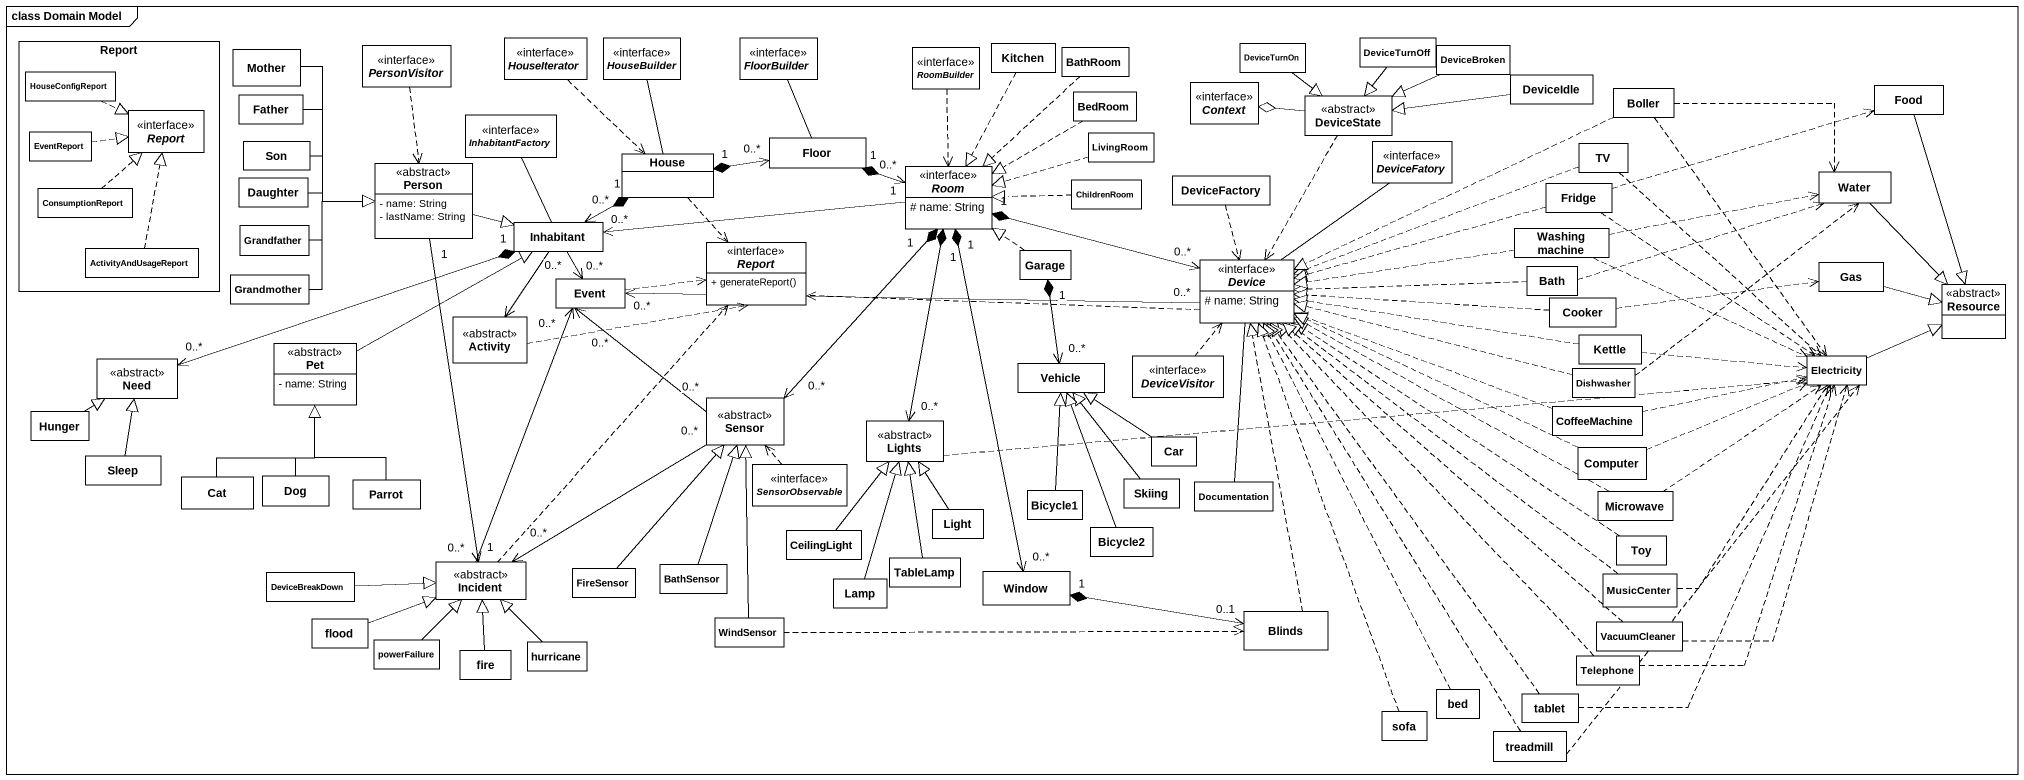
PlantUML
@startuml
mainframe class Domain Model
hide circle
hide empty members
skinparam classAttributeIconSize 0
rectangle Report {
  class HouseConfigReport
  class EventReport
  interface "Report" as Report_2
  class ConsumptionReport
  class ActivityAndUsageReport
}
class Mother
interface PersonVisitor
interface HouseIterator
interface HouseBuilder
interface FloorBuilder
interface RoomBuilder
class Kitchen
class BathRoom
class DeviceTurnOn
class DeviceTurnOff
class DeviceBroken
class Father
class BedRoom
interface Context
class DeviceState <<abstract>>
class DeviceIdle
class Boller
class Food
class Son
interface InhabitantFactory
class House
class Floor
class LivingRoom
interface DeviceFatory
class TV
class Daughter
class "Person" as Person_ <<abstract>> {
  - name: String
  - lastName: String
}
interface Room {
  # name: String
}
class ChildrenRoom
class DeviceFactory
class Fridge
class Water
class Grandfather
class Inhabitant
interface "Report" as Report_3 {
  + generateReport()
}
class Garage
class "Washing machine" as Washing_machine
class Grandmother
class Event
interface Device {
  # name: String
}
class Bath
class Cooker
class Gas
class Resource <<abstract>>
class Pet <<abstract>> {
  - name: String
}
class Activity <<abstract>>
class Kettle
class Need <<abstract>>
class Vehicle
interface DeviceVisitor
class Dishwasher
class Electricity
class Hunger
class Sensor <<abstract>>
class Lights <<abstract>>
class Car
class CoffeeMachine
class Sleep
class Cat
class Dog
class Parrot
interface SensorObservable
class Skiing
class Documentation
class Computer
class CeilingLight
class Light
class Bicycle1
class Bicycle2
class Microwave
class DeviceBreakDown
class Incident <<abstract>>
class FireSensor
class BathSensor
class Lamp
class TableLamp
class Window
class MusicCenter
class Toy
class flood
class WindSensor
class Blinds
class VacuumCleaner
class powerFailure
class fire
class hurricane
class Telephone
class sofa
class bed
class tablet
class treadmill
Mother --|> Person_
PersonVisitor ..> Person_
HouseIterator ..> House
HouseBuilder -- House
FloorBuilder -- Floor
RoomBuilder ..> Room
Kitchen ..|> Room
BathRoom ..|> Room
DeviceTurnOn --|> DeviceState
DeviceTurnOff --|> DeviceState
DeviceBroken -left-|> DeviceState
HouseConfigReport .right.|> Report_2
Father --|> Person_
BedRoom .left.|> Room
DeviceState -left-o Context
DeviceState ..> Device
DeviceIdle -left-|> DeviceState
Boller .right.> Water
Boller .left.|> Device
Boller ..> Electricity
Food --|> Resource
EventReport .right.|> Report_2
Son -right-|> Person_
InhabitantFactory -- Inhabitant
House "1" *-left-> "0..*" Inhabitant
House ..> Report_3
Floor "0..*" <-left-* "1" House
Floor "1" *-right-> "0..*" Room
LivingRoom .left.|> Room
DeviceFatory -- Device
TV .left.|> Device
TV ..> Electricity
ConsumptionReport .up.|> Report_2
Daughter -right-|> Person_
Person_ -right-|> Inhabitant
Person_ "1" --> "1" Incident
Room "1" -left-> "0..*" Inhabitant
Room "1" *-right-> "0..*" Device
Room "1" *--> "0..*" Sensor
Room "1" *--> "0..*" Lights
ChildrenRoom .left.|> Room
DeviceFactory ..> Device
Fridge .right.> Food
Fridge .left.|> Device
Fridge ..> Electricity
Water --|> Resource
ActivityAndUsageReport .up.|> Report_2
Grandfather -right-|> Person_
Inhabitant "0..*" --> "0..*" Event
Inhabitant --> Activity
Inhabitant "1" *-left-> "0..*" Need
Garage .up.|> Room
Washing_machine .right.> Water
Washing_machine .left.|> Device
Washing_machine .right.> Electricity
Grandmother -right-|> Person_
Event .right.> Report_3
Device .left.> Report_3
Device "0..*" -left-> "0..*" Event
Bath .right.> Water
Bath .left.|> Device
Cooker .left.|> Device
Cooker .right.> Gas
Gas -right-|> Resource
Pet -right-|> Inhabitant
Activity .right.> Report_3
Kettle .left.|> Device
Kettle .right.> Electricity
Vehicle "0..*" <-up-* "1" Garage
DeviceVisitor .up.> Device
Dishwasher .up.> Water
Dishwasher .left.|> Device
Electricity -right-|> Resource
Hunger -up-|> Need
Sensor "0..*" -up-> "0..*" Event
Lights .right.> Electricity
Car -up-|> Vehicle
CoffeeMachine .left.|> Device
CoffeeMachine .right.> Electricity
Sleep -up-|> Need
Cat -up-|> Pet
Dog -up-|> Pet
Parrot -up-|> Pet
SensorObservable .up.> Sensor
Skiing -up-|> Vehicle
Documentation -up- Device
Computer .left.|> Device
Computer .right.> Electricity
CeilingLight -up-|> Lights
Light -up-|> Lights
Bicycle1 -up-|> Vehicle
Bicycle2 -up-|> Vehicle
Microwave .left.|> Device
Microwave .up.> Electricity
DeviceBreakDown -right-|> Incident
Incident .up.> Report_3
Incident "0..*" -up-> "0..*" Event
Incident "0..*" <-up- "0..*" Sensor
FireSensor -up-|> Sensor
BathSensor -up-|> Sensor
Lamp -up-|> Lights
TableLamp -up-|> Lights
Window "0..*" <-up-* "1" Room
MusicCenter .up.|> Device
MusicCenter .up.> Electricity
Toy .up.|> Device
flood -right-|> Incident
WindSensor -up-|> Sensor
WindSensor .right.> Blinds
Blinds .up.|> Device
Blinds "0..1" <-left-* "1" Window
VacuumCleaner .up.|> Device
VacuumCleaner .up.> Electricity
powerFailure -up-|> Incident
fire -up-|> Incident
hurricane -up-|> Incident
Telephone .up.|> Device
Telephone .up.> Electricity
sofa .up.|> Device
bed .up.|> Device
tablet .up.|> Device
tablet .up.> Electricity
treadmill .up.|> Device
treadmill .up.> Electricity
@enduml
